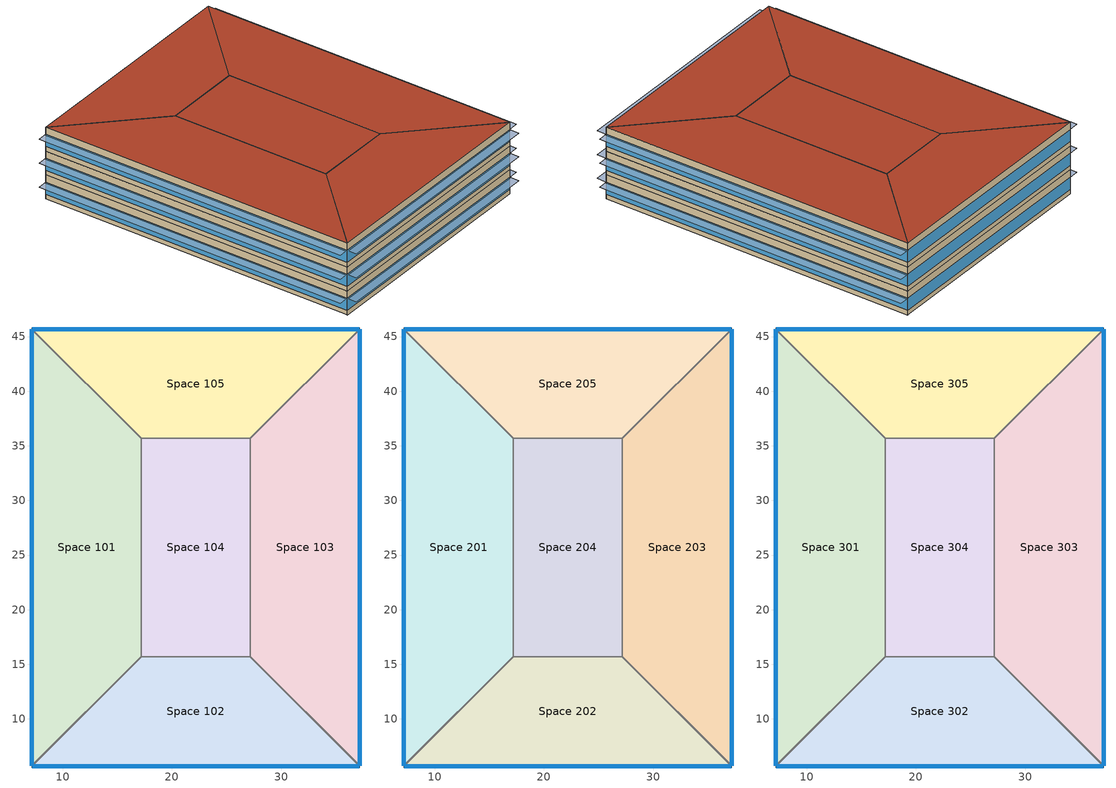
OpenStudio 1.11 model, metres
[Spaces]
Space 101
 floor ground: 7.19,45.69 17.19,35.69 17.19,15.69 7.19,5.69 z0
 wall outside: 7.19,45.69 7.19,5.69 z0:3.05
 wall to Space 104: 17.19,15.69 17.19,35.69 z0:3.05
 wall to Space 102: 7.19,5.69 17.19,15.69 z0:3.05
 wall to Space 105: 17.19,35.69 7.19,45.69 z0:3.05
 window: 7.19,45.67 7.19,5.72 z0.6:2.13
Space 102
 floor ground: 27.19,15.69 37.19,5.69 7.19,5.69 17.19,15.69 z0
 wall outside: 7.19,5.69 37.19,5.69 z0:3.05
 wall to Space 104: 27.19,15.69 17.19,15.69 z0:3.05
 wall to Space 103: 37.19,5.69 27.19,15.69 z0:3.05
 window: 7.21,5.69 37.16,5.69 z0.6:2.13
Space 103
 floor ground: 37.19,45.69 37.19,5.69 27.19,15.69 27.19,35.69 z0
 wall outside: 37.19,5.69 37.19,45.69 z0:3.05
 wall to Space 104: 27.19,35.69 27.19,15.69 z0:3.05
 wall to Space 105: 37.19,45.69 27.19,35.69 z0:3.05
 window: 37.19,5.72 37.19,45.67 z0.6:2.13
Space 104
 floor ground: 27.19,35.69 27.19,15.69 17.19,15.69 17.19,35.69 z0
 wall to Space 105: 27.19,35.69 17.19,35.69 z0:3.05
Space 105
 floor ground: 37.19,45.69 27.19,35.69 17.19,35.69 7.19,45.69 z0
 wall outside: 37.19,45.69 7.19,45.69 z0:3.05
 window: 37.16,45.69 7.21,45.69 z0.6:2.13
Space 201
 floor to Space 101: 7.19,45.69 17.19,35.69 17.19,15.69 7.19,5.69 z3.05
 wall outside: 7.19,45.69 7.19,5.69 z3.05:6.1
 wall to Space 204: 17.19,15.69 17.19,35.69 z3.05:6.1
 wall to Space 202: 7.19,5.69 17.19,15.69 z3.05:6.1
 wall to Space 205: 17.19,35.69 7.19,45.69 z3.05:6.1
 window: 7.19,45.67 7.19,5.72 z3.65:5.17
Space 202
 floor to Space 102: 27.19,15.69 37.19,5.69 7.19,5.69 17.19,15.69 z3.05
 wall outside: 7.19,5.69 37.19,5.69 z3.05:6.1
 wall to Space 204: 27.19,15.69 17.19,15.69 z3.05:6.1
 wall to Space 203: 37.19,5.69 27.19,15.69 z3.05:6.1
 window: 7.21,5.69 37.16,5.69 z3.65:5.17
Space 203
 floor to Space 103: 37.19,45.69 37.19,5.69 27.19,15.69 27.19,35.69 z3.05
 wall outside: 37.19,5.69 37.19,45.69 z3.05:6.1
 wall to Space 204: 27.19,35.69 27.19,15.69 z3.05:6.1
 wall to Space 205: 37.19,45.69 27.19,35.69 z3.05:6.1
 window: 37.19,5.72 37.19,45.67 z3.65:5.17
Space 204
 floor to Space 104: 27.19,35.69 27.19,15.69 17.19,15.69 17.19,35.69 z3.05
 wall to Space 205: 27.19,35.69 17.19,35.69 z3.05:6.1
Space 205
 floor to Space 105: 37.19,45.69 27.19,35.69 17.19,35.69 7.19,45.69 z3.05
 wall outside: 37.19,45.69 7.19,45.69 z3.05:6.1
 window: 37.16,45.69 7.21,45.69 z3.65:5.17
Space 301
 floor to Space 201: 7.19,45.69 17.19,35.69 17.19,15.69 7.19,5.69 z6.1
 wall outside: 7.19,45.69 7.19,5.69 z6.1:9.14
 wall to Space 304: 17.19,15.69 17.19,35.69 z6.1:9.14
 wall to Space 302: 7.19,5.69 17.19,15.69 z6.1:9.14
 wall to Space 305: 17.19,35.69 7.19,45.69 z6.1:9.14
 window: 7.19,45.67 7.19,5.72 z6.7:8.22
 roof outside: 7.19,5.69 17.19,15.69 17.19,35.69 7.19,45.69 z9.14
Space 302
 floor to Space 202: 27.19,15.69 37.19,5.69 7.19,5.69 17.19,15.69 z6.1
 wall outside: 7.19,5.69 37.19,5.69 z6.1:9.14
 wall to Space 304: 27.19,15.69 17.19,15.69 z6.1:9.14
 wall to Space 303: 37.19,5.69 27.19,15.69 z6.1:9.14
 window: 7.21,5.69 37.16,5.69 z6.7:8.22
 roof outside: 37.19,5.69 27.19,15.69 17.19,15.69 7.19,5.69 z9.14
Space 303
 floor to Space 203: 37.19,45.69 37.19,5.69 27.19,15.69 27.19,35.69 z6.1
 wall outside: 37.19,5.69 37.19,45.69 z6.1:9.14
 wall to Space 304: 27.19,35.69 27.19,15.69 z6.1:9.14
 wall to Space 305: 37.19,45.69 27.19,35.69 z6.1:9.14
 window: 37.19,5.72 37.19,45.67 z6.7:8.22
 roof outside: 37.19,5.69 37.19,45.69 27.19,35.69 27.19,15.69 z9.14
Space 304
 floor to Space 204: 27.19,35.69 27.19,15.69 17.19,15.69 17.19,35.69 z6.1
 wall to Space 305: 27.19,35.69 17.19,35.69 z6.1:9.14
 roof outside: 27.19,15.69 27.19,35.69 17.19,35.69 17.19,15.69 z9.14
Space 305
 floor to Space 205: 37.19,45.69 27.19,35.69 17.19,35.69 7.19,45.69 z6.1
 wall outside: 37.19,45.69 7.19,45.69 z6.1:9.14
 window: 37.16,45.69 7.21,45.69 z6.7:8.22
 roof outside: 27.19,35.69 37.19,45.69 7.19,45.69 17.19,35.69 z9.14
shading: 37.16,4.47 37.16,5.69 7.21,5.69 7.21,4.47 z2.13; 7.19,5.72 7.19,45.67 5.97,45.67 5.97,5.72 z2.13; 37.16,4.47 37.16,5.69 7.21,5.69 7.21,4.47 z8.22; 38.41,5.72 38.41,45.67 37.19,45.67 37.19,5.72 z2.13; 7.19,5.72 7.19,45.67 5.97,45.67 5.97,5.72 z8.22; 38.41,5.72 38.41,45.67 37.19,45.67 37.19,5.72 z8.22; 37.16,4.47 37.16,5.69 7.21,5.69 7.21,4.47 z5.17; 38.41,5.72 38.41,45.67 37.19,45.67 37.19,5.72 z5.17; 7.19,5.72 7.19,45.67 5.97,45.67 5.97,5.72 z5.17
[Building]
Building 1: Space Type=189.1-2009 - Office - OpenOffice - CZ4-8; Default Construction Set=189.1-2009 - CZ5 - Office
[Site]
BRATISLAVA: Latitude {deg}=48.2; Longitude {deg}=17.2; Time Zone {hr}=1; Elevation {m}=130
[ClimateZones]
Climate Zone Institution Name 1=ASHRAE; Climate Zone Document Name 1=ANSI/ASHRAE Standard 169; Climate Zone Document Year 1=2006; Climate Zone Institution Name 2=CEC; Climate Zone Document Name 2=California Climate Zone Descriptions; Climate Zone Document Year 2=1995
[SizingPeriod:DesignDay] Barometric Pressure {Pa}=99773; Sky Clearness=0; Rain Indicator=0; Snow Indicator=0; Day of Month=21; Daylight Saving Time Indicator=0; Dry-Bulb Temperature Range Modifier Type=DefaultMultipliers
Name | Maximum Dry-Bulb Temperature {C} | Daily Dry-Bulb Temperature Range {deltaC} | Humidity Indicating Conditions at Maximum Dry-Bulb | Wind Speed {m/s} | Wind Direction {deg} | Month | Day Type | Humidity Indicating Type | Solar Model Indicator | ASHRAE Taub | ASHRAE Taud
BRATISLAVA Ann Htg Wind 99.6% Condns WS=>MCDB | 3.9 | 0 | 3.9 | 12.4 | 50 | 1 | WinterDesignDay | Wetbulb | ASHRAEClearSky
BRATISLAVA Ann Htg 99.6% Condns DB | -11.9 | 0 | -11.9 | 2.2 | 50 | 1 | WinterDesignDay | Wetbulb | ASHRAEClearSky
BRATISLAVA Ann Hum_n 99.6% Condns DP=>MCDB | -10.1 | 0 | -14.6 | 2.2 | 50 | 1 | WinterDesignDay | Dewpoint | ASHRAEClearSky
BRATISLAVA Ann Clg .4% Condns Enth=>MDB | 29.4 | 11.3 | 63300 | 3.5 | 160 | 7 | SummerDesignDay | Enthalpy | ASHRAETau | 0.511 | 1.823
BRATISLAVA Ann Clg .4% Condns WB=>MDB | 29.3 | 11.3 | 21.5 | 3.5 | 160 | 7 | SummerDesignDay | Wetbulb | ASHRAETau | 0.511 | 1.823
BRATISLAVA Ann Clg .4% Condns DB=>MWB | 32 | 11.3 | 20.5 | 3.5 | 160 | 7 | SummerDesignDay | Wetbulb | ASHRAETau | 0.511 | 1.823
BRATISLAVA Ann Clg .4% Condns DP=>MDB | 24.7 | 11.3 | 19 | 3.5 | 160 | 7 | SummerDesignDay | Dewpoint | ASHRAETau | 0.511 | 1.823
[DefaultConstructionSet] Interior Partition Construction=Interior Partition
Name | Default Exterior Surface Constructions | Default Interior Surface Constructions | Default Ground Contact Surface Constructions | Default Exterior SubSurface Constructions | Default Interior SubSurface Constructions
189.1-2009 - CZ1 - Office | Default Surface Constructions 1 | Default Surface Constructions 2 | Default Surface Constructions 3 | Default Sub Surface Constructions 1 | Default Sub Surface Constructions 2
189.1-2009 - CZ5 - Office | Default Surface Constructions 13 | Default Surface Constructions 14 | Default Surface Constructions 15 | Default Sub Surface Constructions 9 | Default Sub Surface Constructions 10
[DefaultSurfaceConstructions]
Name | Floor Construction | Wall Construction | Roof Ceiling Construction
Default Surface Constructions 1 | ExtSlabCarpet 4in ClimateZone 1-8 | ASHRAE 189.1-2009 ExtWall Mass ClimateZone 1 | ASHRAE 189.1-2009 ExtRoof IEAD ClimateZone 1
Default Surface Constructions 2; Default Surface Constructions 14 | Interior Floor | Interior Wall | Interior Ceiling
Default Surface Constructions 3; Default Surface Constructions 15 | ExtSlabCarpet 4in ClimateZone 1-8 | ExtSlabCarpet 4in ClimateZone 1-8 | ExtSlabCarpet 4in ClimateZone 1-8
Default Surface Constructions 13 | ExtSlabCarpet 4in ClimateZone 1-8 | ASHRAE 189.1-2009 ExtWall Mass ClimateZone 5 | ASHRAE 189.1-2009 ExtRoof IEAD ClimateZone 2-5
[Construction]
ExtSlabCarpet 4in ClimateZone 1-8: MAT-CC05 4 HW CONCRETE, CP02 CARPET PAD
ASHRAE 189.1-2009 ExtWall Mass ClimateZone 1: 1IN Stucco, 8IN Concrete HW, Wall Insulation [31], Material 1
ASHRAE 189.1-2009 ExtRoof IEAD ClimateZone 1: Roof Membrane, Roof Insulation [18], Metal Decking
Interior Floor: F16 Acoustic tile, F05 Ceiling air space resistance, M11 100mm lightweight concrete
Interior Wall: G01a 19mm gypsum board, F04 Wall air space resistance, G01a 19mm gypsum board
Interior Ceiling: M11 100mm lightweight concrete, F05 Ceiling air space resistance, F16 Acoustic tile
Exterior Door: F08 Metal surface, I01 25mm insulation board
Interior Window; finestra base; finestra base oper: Clear 3mm
Interior Door; Interior Partition: G05 25mm wood
ASHRAE 189.1-2009 ExtRoof IEAD ClimateZone 2-5: Roof Membrane, Roof Insulation [21], Metal Decking
ASHRAE 189.1-2009 ExtWindow ClimateZone 4-5: Theoretical Glass [207]
ASHRAE 189.1-2009 ExtWall Mass ClimateZone 5: 1IN Stucco, 8IN Concrete HW, Wall Insulation [40], Material 1
[Material] Thermal Absorptance=0.9
Name | Roughness | Thickness {m} | Conductivity {W/m-K} | Density {kg/m3} | Specific Heat {J/kg-K} | Solar Absorptance | Visible Absorptance
MAT-CC05 4 HW CONCRETE | Rough | 0.1016 | 1.311 | 2240 | 836.8 | 0.85 | 0.85
1IN Stucco | Smooth | 0.0253 | 0.6918 | 1858 | 837 | 0.92 | 0.92
8IN Concrete HW | MediumRough | 0.2033 | 1.7296 | 2243 | 837 | 0.65 | 0.65
Wall Insulation [31] | MediumRough | 0.0337 | 0.0432 | 91 | 837 | 0.5 | 0.5
Material 1 | Smooth | 0.0127 | 0.16 | 784.9 | 830 | 0.4 | 0.4
Roof Membrane | VeryRough | 0.0095 | 0.16 | 1121.29 | 1460 | 0.7 | 0.7
Roof Insulation [18] | MediumRough | 0.1693 | 0.049 | 265 | 836.8 | 0.7 | 0.7
Metal Decking | MediumSmooth | 0.0015 | 45.006 | 7680 | 418.4 | 0.6 | 0.6
F16 Acoustic tile | MediumSmooth | 0.0191 | 0.06 | 368 | 590 | 0.3 | 0.3
M11 100mm lightweight concrete | MediumRough | 0.1016 | 0.53 | 1280 | 840 | 0.5 | 0.5
G01a 19mm gypsum board | MediumSmooth | 0.019 | 0.16 | 800 | 1090 | 0.4 | 0.4
F08 Metal surface | Smooth | 0.0008 | 45.28 | 7824 | 500 | 0.7 | 0.7
I01 25mm insulation board | MediumRough | 0.0254 | 0.03 | 43 | 1210 | 0.6 | 0.6
G05 25mm wood | MediumSmooth | 0.0254 | 0.15 | 608 | 1630 | 0.5 | 0.5
Roof Insulation [21] | MediumRough | 0.2105 | 0.049 | 265 | 836.8 | 0.7 | 0.7
Wall Insulation [40] | MediumRough | 0.0794 | 0.0432 | 91 | 837 | 0.5 | 0.5
[Material:NoMass]
CP02 CARPET PAD: Roughness=Smooth; Thermal Resistance {m2-K/W}=0.1; Thermal Absorptance=0.9; Solar Absorptance=0.8; Visible Absorptance=0.8
[Material:AirGap]
Name | Thermal Resistance {m2-K/W}
F05 Ceiling air space resistance | 0.18
F04 Wall air space resistance | 0.15
[DefaultSubSurfaceConstructions]
Name | Fixed Window Construction | Operable Window Construction | Door Construction | Tubular Daylight Dome Construction | Tubular Daylight Diffuser Construction
Default Sub Surface Constructions 1 | finestra base | finestra base oper | Exterior Door | Interior Window | Interior Window
Default Sub Surface Constructions 2; Default Sub Surface Constructions 10 | Interior Window | Interior Window | Interior Door
Default Sub Surface Constructions 9 | ASHRAE 189.1-2009 ExtWindow ClimateZone 4-5 | ASHRAE 189.1-2009 ExtWindow ClimateZone 4-5 | Exterior Door | Interior Window | Interior Window
[WindowMaterial:Glazing] Optical Data Type=SpectralAverage; Thickness {m}=0.003; Back Side Solar Reflectance at Normal Incidence=0; Back Side Visible Reflectance at Normal Incidence=0; Infrared Transmittance at Normal Incidence=0; Dirt Correction Factor for Solar and Visible Transmittance=1; Solar Diffusing=No
Name | Solar Transmittance at Normal Incidence | Front Side Solar Reflectance at Normal Incidence | Visible Transmittance at Normal Incidence | Front Side Visible Reflectance at Normal Incidence | Front Side Infrared Hemispherical Emissivity | Back Side Infrared Hemispherical Emissivity | Conductivity {W/m-K}
Clear 3mm | 0.837 | 0.075 | 0.898 | 0.081 | 0.84 | 0.84 | 0.9
Theoretical Glass [207] | 0.3311 | 0.6189 | 0.44 | 0.51 | 0.9 | 0.9 | 0.0133
[SpaceType] Standards Building Type=Office
Name | Default Schedule Set | Design Specification Outdoor Air Object | Standards Space Type
189.1-2009 - Office - BreakRoom - CZ1-3 | 189.1-2009 - Office - BreakRoom - CZ1-3 Schedule Set | 189.1-2009 - Office - BreakRoom - CZ1-3 Ventilation | BreakRoom
189.1-2009 - Office - ClosedOffice - CZ1-3 | 189.1-2009 - Office - ClosedOffice - CZ1-3 Schedule Set | 189.1-2009 - Office - ClosedOffice - CZ1-3 Ventilation | ClosedOffice
189.1-2009 - Office - Corridor - CZ1-3 | 189.1-2009 - Office - Corridor - CZ1-3 Schedule Set | 189.1-2009 - Office - Corridor - CZ1-3 Ventilation | Corridor
189.1-2009 - Office - PrintRoom - CZ1-3 | 189.1-2009 - Office - PrintRoom - CZ1-3 Schedule Set | 189.1-2009 - Office - PrintRoom - CZ1-3 Ventilation | PrintRoom
189.1-2009 - Office - Restroom - CZ1-3 | 189.1-2009 - Office - Restroom - CZ1-3 Schedule Set | 189.1-2009 - Office - Restroom - CZ1-3 Ventilation | Restroom
189.1-2009 - Office - Stair - CZ1-3 | 189.1-2009 - Office - Stair - CZ1-3 Schedule Set | 189.1-2009 - Office - Stair - CZ1-3 Ventilation | Stair
189.1-2009 - Office - OpenOffice - CZ4-8 | 189.1-2009 - Office - OpenOffice - CZ4-8 Schedule Set | 189.1-2009 - Office - OpenOffice - CZ4-8 Ventilation | OpenOffice
[DefaultScheduleSet] Lighting Schedule=Office Bldg Light; Infiltration Schedule=Office Infil Quarter On
Name | Number of People Schedule | People Activity Level Schedule | Electric Equipment Schedule
189.1-2009 - Office - BreakRoom - CZ1-3 Schedule Set; 189.1-2009 - Office - PrintRoom - CZ1-3 Schedule Set; 189.1-2009 - Office - Restroom - CZ1-3 Schedule Set | Office Misc Occ | Office Activity | Office Bldg Equip
189.1-2009 - Office - ClosedOffice - CZ1-3 Schedule Set; 189.1-2009 - Office - Corridor - CZ1-3 Schedule Set; 189.1-2009 - Office - OpenOffice - CZ4-8 Schedule Set | Office Work Occ | Office Activity | Office Bldg Equip
189.1-2009 - Office - Stair - CZ1-3 Schedule Set
[Lights:Definition] Design Level Calculation Method=Watts/Area
Name | Watts per Space Floor Area {W/m2}
189.1-2009 - Office - BreakRoom - CZ1-3 Lights Definition | 11.625
189.1-2009 - Office - ClosedOffice - CZ1-3 Lights Definition; 189.1-2009 - Office - PrintRoom - CZ1-3 Lights Definition; 189.1-2009 - Office - OpenOffice - CZ4-8 Lights Definition | 10.6563
189.1-2009 - Office - Corridor - CZ1-3 Lights Definition | 4.84376
189.1-2009 - Office - Restroom - CZ1-3 Lights Definition | 8.71877
189.1-2009 - Office - Stair - CZ1-3 Lights Definition | 5.81251
[Lights]
Name | Lights Definition | Space or SpaceType
189.1-2009 - Office - BreakRoom - CZ1-3 Lights | 189.1-2009 - Office - BreakRoom - CZ1-3 Lights Definition | 189.1-2009 - Office - BreakRoom - CZ1-3
189.1-2009 - Office - ClosedOffice - CZ1-3 Lights | 189.1-2009 - Office - ClosedOffice - CZ1-3 Lights Definition | 189.1-2009 - Office - ClosedOffice - CZ1-3
189.1-2009 - Office - Corridor - CZ1-3 Lights | 189.1-2009 - Office - Corridor - CZ1-3 Lights Definition | 189.1-2009 - Office - Corridor - CZ1-3
189.1-2009 - Office - PrintRoom - CZ1-3 Lights | 189.1-2009 - Office - PrintRoom - CZ1-3 Lights Definition | 189.1-2009 - Office - PrintRoom - CZ1-3
189.1-2009 - Office - Restroom - CZ1-3 Lights | 189.1-2009 - Office - Restroom - CZ1-3 Lights Definition | 189.1-2009 - Office - Restroom - CZ1-3
189.1-2009 - Office - Stair - CZ1-3 Lights | 189.1-2009 - Office - Stair - CZ1-3 Lights Definition | 189.1-2009 - Office - Stair - CZ1-3
189.1-2009 - Office - OpenOffice - CZ4-8 Lights | 189.1-2009 - Office - OpenOffice - CZ4-8 Lights Definition | 189.1-2009 - Office - OpenOffice - CZ4-8
[DesignSpecification:OutdoorAir] Outdoor Air Method=Sum
Name | Outdoor Air Flow per Person {m3/s-person} | Outdoor Air Flow per Floor Area {m3/s-m2}
189.1-2009 - Office - BreakRoom - CZ1-3 Ventilation | 0.00707921
189.1-2009 - Office - ClosedOffice - CZ1-3 Ventilation; 189.1-2009 - Office - OpenOffice - CZ4-8 Ventilation | 0.00943895
189.1-2009 - Office - Corridor - CZ1-3 Ventilation; 189.1-2009 - Office - PrintRoom - CZ1-3 Ventilation; 189.1-2009 - Office - Stair - CZ1-3 Ventilation |  | 0.000254
189.1-2009 - Office - Restroom - CZ1-3 Ventilation |  | 0.0048768
[People:Definition] Number of People Calculation Method=People/Area; Fraction Radiant=0.3
Name | People per Space Floor Area {person/m2}
189.1-2009 - Office - BreakRoom - CZ1-3 People Definition | 0.538196
189.1-2009 - Office - ClosedOffice - CZ1-3 People Definition | 0.0511286
189.1-2009 - Office - Corridor - CZ1-3 People Definition | 0.0107639
189.1-2009 - Office - PrintRoom - CZ1-3 People Definition; 189.1-2009 - Office - Restroom - CZ1-3 People Definition | 0.107639
189.1-2009 - Office - OpenOffice - CZ4-8 People Definition | 0.0565105
[People]
Name | People Definition | Space or SpaceType
189.1-2009 - Office - BreakRoom - CZ1-3 People | 189.1-2009 - Office - BreakRoom - CZ1-3 People Definition | 189.1-2009 - Office - BreakRoom - CZ1-3
189.1-2009 - Office - ClosedOffice - CZ1-3 People | 189.1-2009 - Office - ClosedOffice - CZ1-3 People Definition | 189.1-2009 - Office - ClosedOffice - CZ1-3
189.1-2009 - Office - Corridor - CZ1-3 People | 189.1-2009 - Office - Corridor - CZ1-3 People Definition | 189.1-2009 - Office - Corridor - CZ1-3
189.1-2009 - Office - PrintRoom - CZ1-3 People | 189.1-2009 - Office - PrintRoom - CZ1-3 People Definition | 189.1-2009 - Office - PrintRoom - CZ1-3
189.1-2009 - Office - Restroom - CZ1-3 People | 189.1-2009 - Office - Restroom - CZ1-3 People Definition | 189.1-2009 - Office - Restroom - CZ1-3
189.1-2009 - Office - OpenOffice - CZ4-8 People | 189.1-2009 - Office - OpenOffice - CZ4-8 People Definition | 189.1-2009 - Office - OpenOffice - CZ4-8
[SpaceInfiltration:DesignFlowRate] Design Flow Rate Calculation Method=Flow/ExteriorArea
Name | Space or SpaceType | Flow per Exterior Surface Area {m3/s-m2}
189.1-2009 - Office - BreakRoom - CZ1-3 Infiltration | 189.1-2009 - Office - BreakRoom - CZ1-3 | 0.00030226
189.1-2009 - Office - ClosedOffice - CZ1-3 Infiltration | 189.1-2009 - Office - ClosedOffice - CZ1-3 | 0.00030226
189.1-2009 - Office - Corridor - CZ1-3 Infiltration | 189.1-2009 - Office - Corridor - CZ1-3 | 0.00030226
189.1-2009 - Office - PrintRoom - CZ1-3 Infiltration | 189.1-2009 - Office - PrintRoom - CZ1-3 | 0.00030226
189.1-2009 - Office - Restroom - CZ1-3 Infiltration | 189.1-2009 - Office - Restroom - CZ1-3 | 0.00030226
189.1-2009 - Office - Stair - CZ1-3 Infiltration | 189.1-2009 - Office - Stair - CZ1-3 | 0.00030226
189.1-2009 - Office - OpenOffice - CZ4-8 Infiltration | 189.1-2009 - Office - OpenOffice - CZ4-8 | 0.000226568
[ElectricEquipment:Definition] Design Level Calculation Method=Watts/Area
Name | Watts per Space Floor Area {W/m2}
189.1-2009 - Office - BreakRoom - CZ1-3 Electric Equipment Definition | 48.007
189.1-2009 - Office - ClosedOffice - CZ1-3 Electric Equipment Definition | 6.8889
189.1-2009 - Office - Corridor - CZ1-3 Electric Equipment Definition | 1.72223
189.1-2009 - Office - PrintRoom - CZ1-3 Electric Equipment Definition | 30.0313
189.1-2009 - Office - Restroom - CZ1-3 Electric Equipment Definition | 0.753474
189.1-2009 - Office - OpenOffice - CZ4-8 Electric Equipment Definition | 7.64238
[ElectricEquipment]
Name | Electric Equipment Definition | Space or SpaceType
189.1-2009 - Office - BreakRoom - CZ1-3 Electric Equipment | 189.1-2009 - Office - BreakRoom - CZ1-3 Electric Equipment Definition | 189.1-2009 - Office - BreakRoom - CZ1-3
189.1-2009 - Office - ClosedOffice - CZ1-3 Electric Equipment | 189.1-2009 - Office - ClosedOffice - CZ1-3 Electric Equipment Definition | 189.1-2009 - Office - ClosedOffice - CZ1-3
189.1-2009 - Office - Corridor - CZ1-3 Electric Equipment | 189.1-2009 - Office - Corridor - CZ1-3 Electric Equipment Definition | 189.1-2009 - Office - Corridor - CZ1-3
189.1-2009 - Office - PrintRoom - CZ1-3 Electric Equipment | 189.1-2009 - Office - PrintRoom - CZ1-3 Electric Equipment Definition | 189.1-2009 - Office - PrintRoom - CZ1-3
189.1-2009 - Office - Restroom - CZ1-3 Electric Equipment | 189.1-2009 - Office - Restroom - CZ1-3 Electric Equipment Definition | 189.1-2009 - Office - Restroom - CZ1-3
189.1-2009 - Office - OpenOffice - CZ4-8 Electric Equipment | 189.1-2009 - Office - OpenOffice - CZ4-8 Electric Equipment Definition | 189.1-2009 - Office - OpenOffice - CZ4-8
[ThermostatSetpoint:DualSetpoint] Heating Setpoint Temperature Schedule=Medium Office HtgSetp; Cooling Setpoint Temperature Schedule=Medium Office ClgSetp
Thermal Zone 1 Thermostat; Thermal Zone 2 Thermostat 1; Thermal Zone 3 Thermostat 1; Thermal Zone 4 Thermostat; Thermal Zone 5 Thermostat; Thermal Zone 6 Thermostat
[BuildingStory] Nominal Floor to Floor Height {m}=3.048
Name | Nominal Z Coordinate {m}
Building Story 1 | 0
Building Story 2 | 3.048
Building Story 3 | 6.096
[Space] Default Construction Set=189.1-2009 - CZ1 - Office
Name | Space Type | Building Story | Thermal Zone
Space 101; Space 102; Space 103; Space 105 | 189.1-2009 - Office - ClosedOffice - CZ1-3 | Building Story 1 | Thermal Zone 1
Space 104 | 189.1-2009 - Office - Stair - CZ1-3 | Building Story 1 | Thermal Zone 2
Space 201; Space 202 | 189.1-2009 - Office - Restroom - CZ1-3 | Building Story 2 | Thermal Zone 3
Space 203 | 189.1-2009 - Office - BreakRoom - CZ1-3 | Building Story 2 | Thermal Zone 4
Space 204 | 189.1-2009 - Office - Stair - CZ1-3 | Building Story 2 | Thermal Zone 2
Space 205 | 189.1-2009 - Office - PrintRoom - CZ1-3 | Building Story 2 | Thermal Zone 5
Space 301; Space 302; Space 303; Space 305 | 189.1-2009 - Office - ClosedOffice - CZ1-3 | Building Story 3 | Thermal Zone 1
Space 304 | 189.1-2009 - Office - Corridor - CZ1-3 | Building Story 3 | Thermal Zone 6
[ThermalZone]
Name | Thermostat | Use Ideal Air Loads
Thermal Zone 1 | Thermal Zone 1 Thermostat | Yes
Thermal Zone 2 | Thermal Zone 2 Thermostat 1 | No
Thermal Zone 3 | Thermal Zone 3 Thermostat 1 | No
Thermal Zone 4 | Thermal Zone 4 Thermostat | No
Thermal Zone 5 | Thermal Zone 5 Thermostat | No
Thermal Zone 6 | Thermal Zone 6 Thermostat | No
[Sizing:Zone] Zone Cooling Design Supply Air Temperature Input Method=SupplyAirTemperature; Zone Cooling Design Supply Air Temperature {C}=14; Zone Cooling Design Supply Air Temperature Difference {deltaC}=11.11; Zone Heating Design Supply Air Temperature Input Method=SupplyAirTemperature; Zone Heating Design Supply Air Temperature {C}=40; Zone Heating Design Supply Air Temperature Difference {deltaC}=11.11; Zone Cooling Design Supply Air Humidity Ratio {kg-H2O/kg-air}=0.0085; Zone Heating Design Supply Air Humidity Ratio {kg-H2O/kg-air}=0.008; Cooling Design Air Flow Method=DesignDay; Heating Design Air Flow Method=DesignDay; Account for Dedicated Outdoor Air System=No; Dedicated Outdoor Air System Control Strategy=NeutralSupplyAir; Dedicated Outdoor Air Low Setpoint Temperature for Design {C}=autosize; Dedicated Outdoor Air High Setpoint Temperature for Design {C}=autosize
Thermal Zone 1; Thermal Zone 2; Thermal Zone 3; Thermal Zone 4; Thermal Zone 5; Thermal Zone 6
[Schedule:Ruleset]
Name | Default Day Schedule | Summer Design Day Schedule | Winter Design Day Schedule
Office Bldg Light | Office Bldg Light Default Schedule | Office Bldg Light Summer Design Day | Office Bldg Light Winter Design Day
Office Misc Occ | Office Bldg Occ Default Schedule 1 | Office Bldg Occ Summer Design Day 1 | Office Bldg Occ Winter Design Day 1
Office Activity | Office Activity Default Schedule | Office Activity Summer Design Day | Office Activity Winter Design Day
Office Infil Quarter On | Office Infil Quarter On Default Schedule | Office Infil Quarter On Summer Design Day | Office Infil Quarter On Winter Design Day
Office Bldg Equip | Office Bldg Equip Default Schedule | Office Bldg Equip Summer Design Day | Office Bldg Equip Winter Design Day
Medium Office HtgSetp | Medium Office HtgSetp Default Schedule | Medium Office HtgSetp Summer Design Day | Medium Office HtgSetp Winter Design Day
Medium Office ClgSetp | Medium Office ClgSetp Default Schedule | Medium Office ClgSetp Summer Design Day | Medium Office ClgSetp Winter Design Day
Office Work Occ | Office Bldg Occ Default Schedule | Office Bldg Occ Summer Design Day | Office Bldg Occ Winter Design Day
[Schedule:Day]
Office Bldg Light Default Schedule: 5, 0, 0.05, 7, 0, 0.1, 8, 0, 0.3, 17, 0, 0.9, 18, 0, 0.7, 20, 0, 0.5, 22, 0, 0.3, 23, 0, 0.1, 24, 0, 0.05
Office Bldg Light Summer Design Day; Office Infil Quarter On Rule 1 Day Schedule; Office Bldg Equip Summer Design Day: 24, 0, 1
Office Bldg Light Winter Design Day; Office Bldg Occ Winter Design Day 1; Office Bldg Occ Rule 1 Day Schedule 1; Office Bldg Equip Winter Design Day; Office Bldg Occ Winter Design Day; Office Bldg Occ Rule 1 Day Schedule: 24, 0, 0
Office Bldg Light Rule 1 Day Schedule: 24, 0, 0.05
Office Bldg Light Rule 2 Day Schedule: 6, 0, 0.05, 8, 0, 0.1, 14, 0, 0.5, 17, 0, 0.15, 24, 0, 0.05
Office Bldg Occ Default Schedule 1: 6, 0, 0, 7, 0, 0.1, 8, 0, 0.2, 20, 0, 0.4, 22, 0, 0.1, 24, 0, 0.05
Office Bldg Occ Summer Design Day 1; Office Bldg Occ Summer Design Day: 6, 0, 0, 22, 0, 1, 24, 0, 0.05
Office Bldg Occ Rule 2 Day Schedule 1: 6, 0, 0, 8, 0, 0.1, 14, 0, 0.25, 17, 0, 0.1, 24, 0, 0
Office Activity Default Schedule; Office Activity Summer Design Day; Office Activity Winter Design Day: 24, 0, 132
Office Infil Quarter On Default Schedule; Office Infil Quarter On Summer Design Day: 6, 0, 1, 22, 0, 0.25, 24, 0, 1
Office Infil Quarter On Winter Design Day; Office Infil Quarter On Rule 2 Day Schedule: 6, 0, 1, 18, 0, 0.25, 24, 0, 1
Office Bldg Equip Default Schedule: 8, 0, 0.4, 12, 0, 0.9, 13, 0, 0.8, 17, 0, 0.9, 18, 0, 0.8, 20, 0, 0.6, 22, 0, 0.5, 24, 0, 0.4
Office Bldg Equip Rule 1 Day Schedule: 24, 0, 0.3
Office Bldg Equip Rule 2 Day Schedule: 6, 0, 0.3, 8, 0, 0.4, 14, 0, 0.5, 17, 0, 0.35, 24, 0, 0.3
Medium Office HtgSetp Default Schedule: 6, 0, 15.6, 22, 0, 21, 24, 0, 15.6
Medium Office HtgSetp Summer Design Day; Medium Office HtgSetp Rule 1 Day Schedule: 24, 0, 15.6
Medium Office HtgSetp Winter Design Day: 24, 0, 21
Medium Office HtgSetp Rule 2 Day Schedule: 6, 0, 15.6, 18, 0, 21, 24, 0, 15.6
Medium Office ClgSetp Default Schedule; Medium Office ClgSetp Summer Design Day: 6, 0, 26.7, 22, 0, 24, 24, 0, 26.7
Medium Office ClgSetp Winter Design Day; Medium Office ClgSetp Rule 1 Day Schedule: 24, 0, 26.7
Medium Office ClgSetp Rule 2 Day Schedule: 6, 0, 26.7, 18, 0, 24, 24, 0, 26.7
Office Bldg Occ Default Schedule: 6, 0, 0, 7, 0, 0.1, 8, 0, 0.2, 12, 0, 0.85, 13, 0, 0.5, 17, 0, 0.85, 18, 0, 0.7, 20, 0, 0.4, 22, 0, 0.1, 24, 0, 0.05
Office Bldg Occ Rule 2 Day Schedule: 6, 0, 0, 8, 0, 0.1, 14, 0, 0.4, 17, 0, 0.1, 24, 0, 0
[Schedule:Rule] Apply Monday=No; Apply Tuesday=No; Apply Wednesday=No; Apply Thursday=No; Apply Friday=No; Date Specification Type=DateRange; Start Month=1; Start Day=1; End Month=12; End Day=31
Name | Schedule Ruleset | Rule Order | Day Schedule | Apply Sunday | Apply Saturday
Office Bldg Light Rule 1 | Office Bldg Light | 0 | Office Bldg Light Rule 1 Day Schedule | Yes | No
Office Bldg Light Rule 2 | Office Bldg Light | 1 | Office Bldg Light Rule 2 Day Schedule | No | Yes
Office Misc Occ Rule 1 | Office Misc Occ | 0 | Office Bldg Occ Rule 1 Day Schedule 1 | Yes | No
Office Misc Occ Rule 2 | Office Misc Occ | 1 | Office Bldg Occ Rule 2 Day Schedule 1 | No | Yes
Office Infil Quarter On Rule 1 | Office Infil Quarter On | 0 | Office Infil Quarter On Rule 1 Day Schedule | Yes | No
Office Infil Quarter On Rule 2 | Office Infil Quarter On | 1 | Office Infil Quarter On Rule 2 Day Schedule | No | Yes
Office Bldg Equip Rule 1 | Office Bldg Equip | 0 | Office Bldg Equip Rule 1 Day Schedule | Yes | No
Office Bldg Equip Rule 2 | Office Bldg Equip | 1 | Office Bldg Equip Rule 2 Day Schedule | No | Yes
Medium Office HtgSetp Rule 1 | Medium Office HtgSetp | 0 | Medium Office HtgSetp Rule 1 Day Schedule | Yes | No
Medium Office HtgSetp Rule 2 | Medium Office HtgSetp | 1 | Medium Office HtgSetp Rule 2 Day Schedule | No | Yes
Medium Office ClgSetp Rule 1 | Medium Office ClgSetp | 0 | Medium Office ClgSetp Rule 1 Day Schedule | Yes | No
Medium Office ClgSetp Rule 2 | Medium Office ClgSetp | 1 | Medium Office ClgSetp Rule 2 Day Schedule | No | Yes
Office Work Occ Rule 1 | Office Work Occ | 0 | Office Bldg Occ Rule 1 Day Schedule | Yes | No
Office Work Occ Rule 2 | Office Work Occ | 1 | Office Bldg Occ Rule 2 Day Schedule | No | Yes
